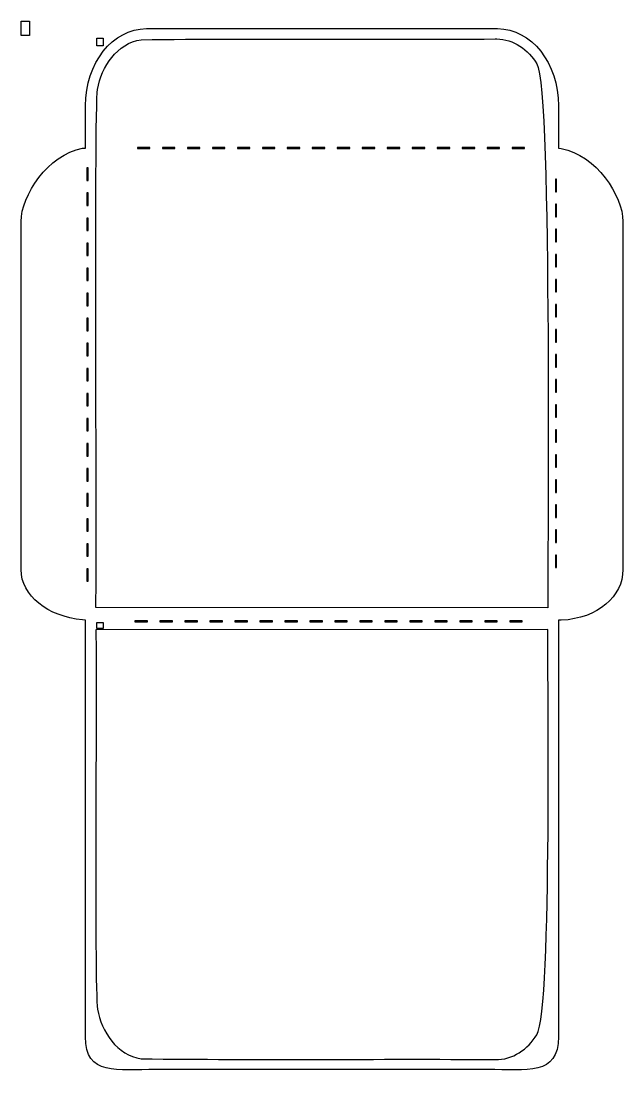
# Model space of a CAD drawing. Header units: centimetres. Extents: x -16.1 to 15.8, y -13.3 to 13.4.
# Drawn here: x 0.69 to 15.83, y -13.35 to 13.22 of the extents above; entities that cross this region are included whole.
import ezdxf

# ---------------------------------------------------------------- set-up
doc = ezdxf.new("R2010")
doc.units = ezdxf.units.CM
doc.header["$MEASUREMENT"] = 0
doc.header["$XCLIPFRAME"] = 0
doc.layers.add('Layer 1', color=7, linetype='Continuous')
picture_1 = doc.add_image_def('image2.jpg', size_in_pixel=(1092, 1890))
picture_2 = doc.add_image_def('image3.jpg', size_in_pixel=(821, 1033))
picture_3 = doc.add_image_def('image4.jpg', size_in_pixel=(821, 781))

msp = doc.modelspace()

# ---------------------------------------------------------------- linework, layer by layer
at = {"layer": 'Layer 1', "color": 52}
for points, knots in [([(3.84166, 13.02689), (2.99012, 13.02689), (2.3046, 12.15863), (2.3046, 11.08055), (2.3046, 11.08055), (2.3046, 11.08055), (2.3046, 10.01974), (2.3046, 10.01974), (2.3046, 10.01974), (2.3046, 10.01974), (2.23349, 10.01643), (2.23349, 10.01643), (2.23349, 10.01643), (1.35724, 9.85373), (0.68568, 8.81986), (0.68568, 8.16931), (0.68568, 8.16931), (0.68568, 8.16931), (0.68568, -0.59832), (0.68568, -0.59832), (0.68568, -0.59832), (0.68568, -1.24889), (1.35721, -1.78237), (2.23349, -1.86501), (2.23349, -1.86501), (2.23349, -1.86501), (2.3046, -1.86914), (2.3046, -1.86914), (2.3046, -1.86914), (2.3046, -1.86914), (2.30377, -12.36401), (2.30377, -12.36401), (2.30377, -12.36401), (2.30377, -13.34779), (3.09865, -13.18751), (4.0864, -13.18753), (4.0864, -13.18753), (4.0864, -13.18753), (12.42574, -13.18753), (12.42574, -13.18753), (12.42574, -13.18753), (13.41349, -13.18753), (14.2092, -13.34781), (14.2092, -12.36401), (14.2092, -12.36401), (14.2092, -12.36401), (14.2092, -1.86914), (14.2092, -1.86914), (14.2092, -1.86914), (14.2092, -1.86914), (14.28031, -1.87327), (14.28031, -1.87327), (14.28031, -1.87327), (15.19927, -1.82544), (15.82978, -1.27491), (15.82978, -0.59831), (15.82978, -0.59831), (15.82978, -0.59831), (15.82978, 8.16932), (15.82978, 8.16932), (15.82978, 8.16932), (15.82978, 8.82026), (15.15734, 9.84559), (14.28031, 10.00735), (14.28031, 10.00735), (14.28031, 10.00735), (14.2092, 10.01975), (14.2092, 10.01975), (14.2092, 10.01975), (14.2092, 10.01975), (14.21084, 11.08056), (14.21084, 11.08056), (14.21084, 11.08056), (14.21084, 12.15864), (13.52532, 13.0269), (12.67378, 13.0269), (12.67378, 13.0269), (12.67378, 13.0269), (3.84165, 13.0269), (3.84165, 13.0269), (3.84165, 13.0269), (3.84165, 13.0269), (3.84166, 13.02689), (3.84166, 13.02689)], [0, 0, 0, 0, 0.04545455, 0.04545455, 0.04545455, 0.04545455, 0.09090909, 0.09090909, 0.09090909, 0.09090909, 0.13636364, 0.13636364, 0.13636364, 0.13636364, 0.18181818, 0.18181818, 0.18181818, 0.18181818, 0.22727273, 0.22727273, 0.22727273, 0.22727273, 0.27272727, 0.27272727, 0.27272727, 0.27272727, 0.31818182, 0.31818182, 0.31818182, 0.31818182, 0.36363636, 0.36363636, 0.36363636, 0.36363636, 0.40909091, 0.40909091, 0.40909091, 0.40909091, 0.45454545, 0.45454545, 0.45454545, 0.45454545, 0.5, 0.5, 0.5, 0.5, 0.54545455, 0.54545455, 0.54545455, 0.54545455, 0.59090909, 0.59090909, 0.59090909, 0.59090909, 0.63636364, 0.63636364, 0.63636364, 0.63636364, 0.68181818, 0.68181818, 0.68181818, 0.68181818, 0.72727273, 0.72727273, 0.72727273, 0.72727273, 0.77272727, 0.77272727, 0.77272727, 0.77272727, 0.81818182, 0.81818182, 0.81818182, 0.81818182, 0.86363636, 0.86363636, 0.86363636, 0.86363636, 0.90909091, 0.90909091, 0.90909091, 0.90909091, 1, 1, 1, 1]), ([(3.61263, 10.03379), (3.61263, 10.03379), (3.92765, 10.03379), (3.92765, 10.03379), (3.92765, 10.03379), (3.92765, 10.03379), (3.92765, 10.00733), (3.92765, 10.00733), (3.92765, 10.00733), (3.92765, 10.00733), (3.61263, 10.00733), (3.61263, 10.00733), (3.61263, 10.00733), (3.61263, 10.00733), (3.61263, 10.03379), (3.61263, 10.03379)], [0, 0, 0, 0, 0.2, 0.2, 0.2, 0.2, 0.4, 0.4, 0.4, 0.4, 0.6, 0.6, 0.6, 0.6, 1, 1, 1, 1]), ([(4.24185, 10.03379), (4.24185, 10.03379), (4.55604, 10.03379), (4.55604, 10.03379), (4.55604, 10.03379), (4.55604, 10.03379), (4.55604, 10.00733), (4.55604, 10.00733), (4.55604, 10.00733), (4.55604, 10.00733), (4.24185, 10.00733), (4.24185, 10.00733), (4.24185, 10.00733), (4.24185, 10.00733), (4.24185, 10.03379), (4.24185, 10.03379)], [0, 0, 0, 0, 0.2, 0.2, 0.2, 0.2, 0.4, 0.4, 0.4, 0.4, 0.6, 0.6, 0.6, 0.6, 1, 1, 1, 1]), ([(4.87023, 10.03379), (4.87023, 10.03379), (5.18442, 10.03379), (5.18442, 10.03379), (5.18442, 10.03379), (5.18442, 10.03379), (5.18442, 10.00733), (5.18442, 10.00733), (5.18442, 10.00733), (5.18442, 10.00733), (4.87023, 10.00733), (4.87023, 10.00733), (4.87023, 10.00733), (4.87023, 10.00733), (4.87023, 10.03379), (4.87023, 10.03379)], [0, 0, 0, 0, 0.2, 0.2, 0.2, 0.2, 0.4, 0.4, 0.4, 0.4, 0.6, 0.6, 0.6, 0.6, 1, 1, 1, 1]), ([(5.49862, 10.03379), (5.49862, 10.03379), (5.81364, 10.03379), (5.81364, 10.03379), (5.81364, 10.03379), (5.81364, 10.03379), (5.81364, 10.00733), (5.81364, 10.00733), (5.81364, 10.00733), (5.81364, 10.00733), (5.49862, 10.00733), (5.49862, 10.00733), (5.49862, 10.00733), (5.49862, 10.00733), (5.49862, 10.03379), (5.49862, 10.03379)], [0, 0, 0, 0, 0.2, 0.2, 0.2, 0.2, 0.4, 0.4, 0.4, 0.4, 0.6, 0.6, 0.6, 0.6, 1, 1, 1, 1]), ([(6.12783, 10.03379), (6.12783, 10.03379), (6.44202, 10.03379), (6.44202, 10.03379), (6.44202, 10.03379), (6.44202, 10.03379), (6.44202, 10.00733), (6.44202, 10.00733), (6.44202, 10.00733), (6.44202, 10.00733), (6.12783, 10.00733), (6.12783, 10.00733), (6.12783, 10.00733), (6.12783, 10.00733), (6.12783, 10.03379), (6.12783, 10.03379)], [0, 0, 0, 0, 0.2, 0.2, 0.2, 0.2, 0.4, 0.4, 0.4, 0.4, 0.6, 0.6, 0.6, 0.6, 1, 1, 1, 1]), ([(6.75622, 10.03379), (6.75622, 10.03379), (7.07041, 10.03379), (7.07041, 10.03379), (7.07041, 10.03379), (7.07041, 10.03379), (7.07041, 10.00733), (7.07041, 10.00733), (7.07041, 10.00733), (7.07041, 10.00733), (6.75622, 10.00733), (6.75622, 10.00733), (6.75622, 10.00733), (6.75622, 10.00733), (6.75622, 10.03379), (6.75622, 10.03379)], [0, 0, 0, 0, 0.2, 0.2, 0.2, 0.2, 0.4, 0.4, 0.4, 0.4, 0.6, 0.6, 0.6, 0.6, 1, 1, 1, 1]), ([(7.3846, 10.03379), (7.3846, 10.03379), (7.69962, 10.03379), (7.69962, 10.03379), (7.69962, 10.03379), (7.69962, 10.03379), (7.69962, 10.00733), (7.69962, 10.00733), (7.69962, 10.00733), (7.69962, 10.00733), (7.3846, 10.00733), (7.3846, 10.00733), (7.3846, 10.00733), (7.3846, 10.00733), (7.3846, 10.03379), (7.3846, 10.03379)], [0, 0, 0, 0, 0.2, 0.2, 0.2, 0.2, 0.4, 0.4, 0.4, 0.4, 0.6, 0.6, 0.6, 0.6, 1, 1, 1, 1]), ([(8.01381, 10.03379), (8.01381, 10.03379), (8.328, 10.03379), (8.328, 10.03379), (8.328, 10.03379), (8.328, 10.03379), (8.328, 10.00733), (8.328, 10.00733), (8.328, 10.00733), (8.328, 10.00733), (8.01381, 10.00733), (8.01381, 10.00733), (8.01381, 10.00733), (8.01381, 10.00733), (8.01381, 10.03379), (8.01381, 10.03379)], [0, 0, 0, 0, 0.2, 0.2, 0.2, 0.2, 0.4, 0.4, 0.4, 0.4, 0.6, 0.6, 0.6, 0.6, 1, 1, 1, 1]), ([(8.6422, 10.03379), (8.6422, 10.03379), (8.95639, 10.03379), (8.95639, 10.03379), (8.95639, 10.03379), (8.95639, 10.03379), (8.95639, 10.00733), (8.95639, 10.00733), (8.95639, 10.00733), (8.95639, 10.00733), (8.6422, 10.00733), (8.6422, 10.00733), (8.6422, 10.00733), (8.6422, 10.00733), (8.6422, 10.03379), (8.6422, 10.03379)], [0, 0, 0, 0, 0.2, 0.2, 0.2, 0.2, 0.4, 0.4, 0.4, 0.4, 0.6, 0.6, 0.6, 0.6, 1, 1, 1, 1]), ([(9.27059, 10.03379), (9.27059, 10.03379), (9.58561, 10.03379), (9.58561, 10.03379), (9.58561, 10.03379), (9.58561, 10.03379), (9.58561, 10.00733), (9.58561, 10.00733), (9.58561, 10.00733), (9.58561, 10.00733), (9.27059, 10.00733), (9.27059, 10.00733), (9.27059, 10.00733), (9.27059, 10.00733), (9.27059, 10.03379), (9.27059, 10.03379)], [0, 0, 0, 0, 0.2, 0.2, 0.2, 0.2, 0.4, 0.4, 0.4, 0.4, 0.6, 0.6, 0.6, 0.6, 1, 1, 1, 1]), ([(9.8998, 10.03379), (9.8998, 10.03379), (10.21399, 10.03379), (10.21399, 10.03379), (10.21399, 10.03379), (10.21399, 10.03379), (10.21399, 10.00733), (10.21399, 10.00733), (10.21399, 10.00733), (10.21399, 10.00733), (9.8998, 10.00733), (9.8998, 10.00733), (9.8998, 10.00733), (9.8998, 10.00733), (9.8998, 10.03379), (9.8998, 10.03379)], [0, 0, 0, 0, 0.2, 0.2, 0.2, 0.2, 0.4, 0.4, 0.4, 0.4, 0.6, 0.6, 0.6, 0.6, 1, 1, 1, 1]), ([(10.52818, 10.03379), (10.52818, 10.03379), (10.84237, 10.03379), (10.84237, 10.03379), (10.84237, 10.03379), (10.84237, 10.03379), (10.84237, 10.00733), (10.84237, 10.00733), (10.84237, 10.00733), (10.84237, 10.00733), (10.52818, 10.00733), (10.52818, 10.00733), (10.52818, 10.00733), (10.52818, 10.00733), (10.52818, 10.03379), (10.52818, 10.03379)], [0, 0, 0, 0, 0.2, 0.2, 0.2, 0.2, 0.4, 0.4, 0.4, 0.4, 0.6, 0.6, 0.6, 0.6, 1, 1, 1, 1]), ([(11.15657, 10.03379), (11.15657, 10.03379), (11.47076, 10.03379), (11.47076, 10.03379), (11.47076, 10.03379), (11.47076, 10.03379), (11.47076, 10.00733), (11.47076, 10.00733), (11.47076, 10.00733), (11.47076, 10.00733), (11.15657, 10.00733), (11.15657, 10.00733), (11.15657, 10.00733), (11.15657, 10.00733), (11.15657, 10.03379), (11.15657, 10.03379)], [0, 0, 0, 0, 0.2, 0.2, 0.2, 0.2, 0.4, 0.4, 0.4, 0.4, 0.6, 0.6, 0.6, 0.6, 1, 1, 1, 1]), ([(11.78578, 10.03379), (11.78578, 10.03379), (12.09997, 10.03379), (12.09997, 10.03379), (12.09997, 10.03379), (12.09997, 10.03379), (12.09997, 10.00733), (12.09997, 10.00733), (12.09997, 10.00733), (12.09997, 10.00733), (11.78578, 10.00733), (11.78578, 10.00733), (11.78578, 10.00733), (11.78578, 10.00733), (11.78578, 10.03379), (11.78578, 10.03379)], [0, 0, 0, 0, 0.2, 0.2, 0.2, 0.2, 0.4, 0.4, 0.4, 0.4, 0.6, 0.6, 0.6, 0.6, 1, 1, 1, 1]), ([(12.41417, 10.03379), (12.41417, 10.03379), (12.72836, 10.03379), (12.72836, 10.03379), (12.72836, 10.03379), (12.72836, 10.03379), (12.72836, 10.00733), (12.72836, 10.00733), (12.72836, 10.00733), (12.72836, 10.00733), (12.41417, 10.00733), (12.41417, 10.00733), (12.41417, 10.00733), (12.41417, 10.00733), (12.41417, 10.03379), (12.41417, 10.03379)], [0, 0, 0, 0, 0.2, 0.2, 0.2, 0.2, 0.4, 0.4, 0.4, 0.4, 0.6, 0.6, 0.6, 0.6, 1, 1, 1, 1]), ([(13.04255, 10.03379), (13.04255, 10.03379), (13.35674, 10.03379), (13.35674, 10.03379), (13.35674, 10.03379), (13.35674, 10.03379), (13.35674, 10.00733), (13.35674, 10.00733), (13.35674, 10.00733), (13.35674, 10.00733), (13.04255, 10.00733), (13.04255, 10.00733), (13.04255, 10.00733), (13.04255, 10.00733), (13.04255, 10.03379), (13.04255, 10.03379)], [0, 0, 0, 0, 0.2, 0.2, 0.2, 0.2, 0.4, 0.4, 0.4, 0.4, 0.6, 0.6, 0.6, 0.6, 1, 1, 1, 1]), ([(2.34263, 9.51951), (2.34263, 9.51951), (2.36909, 9.51951), (2.36909, 9.51951), (2.36909, 9.51951), (2.36909, 9.51951), (2.36909, 9.20449), (2.36909, 9.20449), (2.36909, 9.20449), (2.36909, 9.20449), (2.34263, 9.20449), (2.34263, 9.20449), (2.34263, 9.20449), (2.34263, 9.20449), (2.34263, 9.51951), (2.34263, 9.51951)], [0, 0, 0, 0, 0.2, 0.2, 0.2, 0.2, 0.4, 0.4, 0.4, 0.4, 0.6, 0.6, 0.6, 0.6, 1, 1, 1, 1]), ([(14.13313, 9.23508), (14.13313, 9.23508), (14.15959, 9.23508), (14.15959, 9.23508), (14.15959, 9.23508), (14.15959, 9.23508), (14.15959, 8.92006), (14.15959, 8.92006), (14.15959, 8.92006), (14.15959, 8.92006), (14.13313, 8.92006), (14.13313, 8.92006), (14.13313, 8.92006), (14.13313, 8.92006), (14.13313, 9.23508), (14.13313, 9.23508)], [0, 0, 0, 0, 0.2, 0.2, 0.2, 0.2, 0.4, 0.4, 0.4, 0.4, 0.6, 0.6, 0.6, 0.6, 1, 1, 1, 1]), ([(2.34263, 8.88864), (2.34263, 8.88864), (2.36909, 8.88864), (2.36909, 8.88864), (2.36909, 8.88864), (2.36909, 8.88864), (2.36909, 8.57279), (2.36909, 8.57279), (2.36909, 8.57279), (2.36909, 8.57279), (2.34263, 8.57279), (2.34263, 8.57279), (2.34263, 8.57279), (2.34263, 8.57279), (2.34263, 8.88864), (2.34263, 8.88864)], [0, 0, 0, 0, 0.2, 0.2, 0.2, 0.2, 0.4, 0.4, 0.4, 0.4, 0.6, 0.6, 0.6, 0.6, 1, 1, 1, 1]), ([(14.13313, 8.60421), (14.13313, 8.60421), (14.15959, 8.60421), (14.15959, 8.60421), (14.15959, 8.60421), (14.15959, 8.60421), (14.15959, 8.28919), (14.15959, 8.28919), (14.15959, 8.28919), (14.15959, 8.28919), (14.13313, 8.28919), (14.13313, 8.28919), (14.13313, 8.28919), (14.13313, 8.28919), (14.13313, 8.60421), (14.13313, 8.60421)], [0, 0, 0, 0, 0.2, 0.2, 0.2, 0.2, 0.4, 0.4, 0.4, 0.4, 0.6, 0.6, 0.6, 0.6, 1, 1, 1, 1]), ([(2.34263, 8.25695), (2.34263, 8.25695), (2.36909, 8.25695), (2.36909, 8.25695), (2.36909, 8.25695), (2.36909, 8.25695), (2.36909, 7.94193), (2.36909, 7.94193), (2.36909, 7.94193), (2.36909, 7.94193), (2.34263, 7.94193), (2.34263, 7.94193), (2.34263, 7.94193), (2.34263, 7.94193), (2.34263, 8.25695), (2.34263, 8.25695)], [0, 0, 0, 0, 0.2, 0.2, 0.2, 0.2, 0.4, 0.4, 0.4, 0.4, 0.6, 0.6, 0.6, 0.6, 1, 1, 1, 1]), ([(14.13313, 7.97335), (14.13313, 7.97335), (14.15959, 7.97335), (14.15959, 7.97335), (14.15959, 7.97335), (14.15959, 7.97335), (14.15959, 7.65833), (14.15959, 7.65833), (14.15959, 7.65833), (14.15959, 7.65833), (14.13313, 7.65833), (14.13313, 7.65833), (14.13313, 7.65833), (14.13313, 7.65833), (14.13313, 7.97335), (14.13313, 7.97335)], [0, 0, 0, 0, 0.2, 0.2, 0.2, 0.2, 0.4, 0.4, 0.4, 0.4, 0.6, 0.6, 0.6, 0.6, 1, 1, 1, 1]), ([(2.34263, 7.62691), (2.34263, 7.62691), (2.36909, 7.62691), (2.36909, 7.62691), (2.36909, 7.62691), (2.36909, 7.62691), (2.36909, 7.31106), (2.36909, 7.31106), (2.36909, 7.31106), (2.36909, 7.31106), (2.34263, 7.31106), (2.34263, 7.31106), (2.34263, 7.31106), (2.34263, 7.31106), (2.34263, 7.62691), (2.34263, 7.62691)], [0, 0, 0, 0, 0.2, 0.2, 0.2, 0.2, 0.4, 0.4, 0.4, 0.4, 0.6, 0.6, 0.6, 0.6, 1, 1, 1, 1]), ([(14.13313, 7.34166), (14.13313, 7.34166), (14.15959, 7.34166), (14.15959, 7.34166), (14.15959, 7.34166), (14.15959, 7.34166), (14.15959, 7.02664), (14.15959, 7.02664), (14.15959, 7.02664), (14.15959, 7.02664), (14.13313, 7.02664), (14.13313, 7.02664), (14.13313, 7.02664), (14.13313, 7.02664), (14.13313, 7.34166), (14.13313, 7.34166)], [0, 0, 0, 0, 0.2, 0.2, 0.2, 0.2, 0.4, 0.4, 0.4, 0.4, 0.6, 0.6, 0.6, 0.6, 1, 1, 1, 1]), ([(2.34263, 6.99604), (2.34263, 6.99604), (2.36909, 6.99604), (2.36909, 6.99604), (2.36909, 6.99604), (2.36909, 6.99604), (2.36909, 6.67937), (2.36909, 6.67937), (2.36909, 6.67937), (2.36909, 6.67937), (2.34263, 6.67937), (2.34263, 6.67937), (2.34263, 6.67937), (2.34263, 6.67937), (2.34263, 6.99604), (2.34263, 6.99604)], [0, 0, 0, 0, 0.2, 0.2, 0.2, 0.2, 0.4, 0.4, 0.4, 0.4, 0.6, 0.6, 0.6, 0.6, 1, 1, 1, 1]), ([(14.13313, 6.71079), (14.13313, 6.71079), (14.15959, 6.71079), (14.15959, 6.71079), (14.15959, 6.71079), (14.15959, 6.71079), (14.15959, 6.39577), (14.15959, 6.39577), (14.15959, 6.39577), (14.15959, 6.39577), (14.13313, 6.39577), (14.13313, 6.39577), (14.13313, 6.39577), (14.13313, 6.39577), (14.13313, 6.71079), (14.13313, 6.71079)], [0, 0, 0, 0, 0.2, 0.2, 0.2, 0.2, 0.4, 0.4, 0.4, 0.4, 0.6, 0.6, 0.6, 0.6, 1, 1, 1, 1]), ([(2.34263, 6.36435), (2.34263, 6.36435), (2.36909, 6.36435), (2.36909, 6.36435), (2.36909, 6.36435), (2.36909, 6.36435), (2.36909, 6.0485), (2.36909, 6.0485), (2.36909, 6.0485), (2.36909, 6.0485), (2.34263, 6.0485), (2.34263, 6.0485), (2.34263, 6.0485), (2.34263, 6.0485), (2.34263, 6.36435), (2.34263, 6.36435)], [0, 0, 0, 0, 0.2, 0.2, 0.2, 0.2, 0.4, 0.4, 0.4, 0.4, 0.6, 0.6, 0.6, 0.6, 1, 1, 1, 1]), ([(14.13313, 6.08075), (14.13313, 6.08075), (14.15959, 6.08075), (14.15959, 6.08075), (14.15959, 6.08075), (14.15959, 6.08075), (14.15959, 5.7649), (14.15959, 5.7649), (14.15959, 5.7649), (14.15959, 5.7649), (14.13313, 5.7649), (14.13313, 5.7649), (14.13313, 5.7649), (14.13313, 5.7649), (14.13313, 6.08075), (14.13313, 6.08075)], [0, 0, 0, 0, 0.2, 0.2, 0.2, 0.2, 0.4, 0.4, 0.4, 0.4, 0.6, 0.6, 0.6, 0.6, 1, 1, 1, 1]), ([(2.34263, 5.73348), (2.34263, 5.73348), (2.36909, 5.73348), (2.36909, 5.73348), (2.36909, 5.73348), (2.36909, 5.73348), (2.36909, 5.41846), (2.36909, 5.41846), (2.36909, 5.41846), (2.36909, 5.41846), (2.34263, 5.41846), (2.34263, 5.41846), (2.34263, 5.41846), (2.34263, 5.41846), (2.34263, 5.73348), (2.34263, 5.73348)], [0, 0, 0, 0, 0.2, 0.2, 0.2, 0.2, 0.4, 0.4, 0.4, 0.4, 0.6, 0.6, 0.6, 0.6, 1, 1, 1, 1]), ([(14.13313, 5.44906), (14.13313, 5.44906), (14.15959, 5.44906), (14.15959, 5.44906), (14.15959, 5.44906), (14.15959, 5.44906), (14.15959, 5.13321), (14.15959, 5.13321), (14.15959, 5.13321), (14.15959, 5.13321), (14.13313, 5.13321), (14.13313, 5.13321), (14.13313, 5.13321), (14.13313, 5.13321), (14.13313, 5.44906), (14.13313, 5.44906)], [0, 0, 0, 0, 0.2, 0.2, 0.2, 0.2, 0.4, 0.4, 0.4, 0.4, 0.6, 0.6, 0.6, 0.6, 1, 1, 1, 1]), ([(2.34263, 5.10262), (2.34263, 5.10262), (2.36909, 5.10262), (2.36909, 5.10262), (2.36909, 5.10262), (2.36909, 5.10262), (2.36909, 4.78677), (2.36909, 4.78677), (2.36909, 4.78677), (2.36909, 4.78677), (2.34263, 4.78677), (2.34263, 4.78677), (2.34263, 4.78677), (2.34263, 4.78677), (2.34263, 5.10262), (2.34263, 5.10262)], [0, 0, 0, 0, 0.2, 0.2, 0.2, 0.2, 0.4, 0.4, 0.4, 0.4, 0.6, 0.6, 0.6, 0.6, 1, 1, 1, 1]), ([(14.13313, 4.81819), (14.13313, 4.81819), (14.15959, 4.81819), (14.15959, 4.81819), (14.15959, 4.81819), (14.15959, 4.81819), (14.15959, 4.50234), (14.15959, 4.50234), (14.15959, 4.50234), (14.15959, 4.50234), (14.13313, 4.50234), (14.13313, 4.50234), (14.13313, 4.50234), (14.13313, 4.50234), (14.13313, 4.81819), (14.13313, 4.81819)], [0, 0, 0, 0, 0.2, 0.2, 0.2, 0.2, 0.4, 0.4, 0.4, 0.4, 0.6, 0.6, 0.6, 0.6, 1, 1, 1, 1]), ([(2.34263, 4.47093), (2.34263, 4.47093), (2.36909, 4.47093), (2.36909, 4.47093), (2.36909, 4.47093), (2.36909, 4.47093), (2.36909, 4.15591), (2.36909, 4.15591), (2.36909, 4.15591), (2.36909, 4.15591), (2.34263, 4.15591), (2.34263, 4.15591), (2.34263, 4.15591), (2.34263, 4.15591), (2.34263, 4.47093), (2.34263, 4.47093)], [0, 0, 0, 0, 0.2, 0.2, 0.2, 0.2, 0.4, 0.4, 0.4, 0.4, 0.6, 0.6, 0.6, 0.6, 1, 1, 1, 1]), ([(14.13313, 4.18733), (14.13313, 4.18733), (14.15959, 4.18733), (14.15959, 4.18733), (14.15959, 4.18733), (14.15959, 4.18733), (14.15959, 3.87148), (14.15959, 3.87148), (14.15959, 3.87148), (14.15959, 3.87148), (14.13313, 3.87148), (14.13313, 3.87148), (14.13313, 3.87148), (14.13313, 3.87148), (14.13313, 4.18733), (14.13313, 4.18733)], [0, 0, 0, 0, 0.2, 0.2, 0.2, 0.2, 0.4, 0.4, 0.4, 0.4, 0.6, 0.6, 0.6, 0.6, 1, 1, 1, 1]), ([(2.34263, 3.84006), (2.34263, 3.84006), (2.36909, 3.84006), (2.36909, 3.84006), (2.36909, 3.84006), (2.36909, 3.84006), (2.36909, 3.52504), (2.36909, 3.52504), (2.36909, 3.52504), (2.36909, 3.52504), (2.34263, 3.52504), (2.34263, 3.52504), (2.34263, 3.52504), (2.34263, 3.52504), (2.34263, 3.84006), (2.34263, 3.84006)], [0, 0, 0, 0, 0.2, 0.2, 0.2, 0.2, 0.4, 0.4, 0.4, 0.4, 0.6, 0.6, 0.6, 0.6, 1, 1, 1, 1]), ([(14.13313, 3.55563), (14.13313, 3.55563), (14.15959, 3.55563), (14.15959, 3.55563), (14.15959, 3.55563), (14.15959, 3.55563), (14.15959, 3.24061), (14.15959, 3.24061), (14.15959, 3.24061), (14.15959, 3.24061), (14.13313, 3.24061), (14.13313, 3.24061), (14.13313, 3.24061), (14.13313, 3.24061), (14.13313, 3.55563), (14.13313, 3.55563)], [0, 0, 0, 0, 0.2, 0.2, 0.2, 0.2, 0.4, 0.4, 0.4, 0.4, 0.6, 0.6, 0.6, 0.6, 1, 1, 1, 1]), ([(2.34263, 3.20919), (2.34263, 3.20919), (2.36909, 3.20919), (2.36909, 3.20919), (2.36909, 3.20919), (2.36909, 3.20919), (2.36909, 2.89417), (2.36909, 2.89417), (2.36909, 2.89417), (2.36909, 2.89417), (2.34263, 2.89417), (2.34263, 2.89417), (2.34263, 2.89417), (2.34263, 2.89417), (2.34263, 3.20919), (2.34263, 3.20919)], [0, 0, 0, 0, 0.2, 0.2, 0.2, 0.2, 0.4, 0.4, 0.4, 0.4, 0.6, 0.6, 0.6, 0.6, 1, 1, 1, 1]), ([(14.13313, 2.92477), (14.13313, 2.92477), (14.15959, 2.92477), (14.15959, 2.92477), (14.15959, 2.92477), (14.15959, 2.92477), (14.15959, 2.60975), (14.15959, 2.60975), (14.15959, 2.60975), (14.15959, 2.60975), (14.13313, 2.60975), (14.13313, 2.60975), (14.13313, 2.60975), (14.13313, 2.60975), (14.13313, 2.92477), (14.13313, 2.92477)], [0, 0, 0, 0, 0.2, 0.2, 0.2, 0.2, 0.4, 0.4, 0.4, 0.4, 0.6, 0.6, 0.6, 0.6, 1, 1, 1, 1]), ([(2.34263, 2.57833), (2.34263, 2.57833), (2.36909, 2.57833), (2.36909, 2.57833), (2.36909, 2.57833), (2.36909, 2.57833), (2.36909, 2.26248), (2.36909, 2.26248), (2.36909, 2.26248), (2.36909, 2.26248), (2.34263, 2.26248), (2.34263, 2.26248), (2.34263, 2.26248), (2.34263, 2.26248), (2.34263, 2.57833), (2.34263, 2.57833)], [0, 0, 0, 0, 0.2, 0.2, 0.2, 0.2, 0.4, 0.4, 0.4, 0.4, 0.6, 0.6, 0.6, 0.6, 1, 1, 1, 1]), ([(14.13313, 2.2939), (14.13313, 2.2939), (14.15959, 2.2939), (14.15959, 2.2939), (14.15959, 2.2939), (14.15959, 2.2939), (14.15959, 1.97888), (14.15959, 1.97888), (14.15959, 1.97888), (14.15959, 1.97888), (14.13313, 1.97888), (14.13313, 1.97888), (14.13313, 1.97888), (14.13313, 1.97888), (14.13313, 2.2939), (14.13313, 2.2939)], [0, 0, 0, 0, 0.2, 0.2, 0.2, 0.2, 0.4, 0.4, 0.4, 0.4, 0.6, 0.6, 0.6, 0.6, 1, 1, 1, 1]), ([(2.34263, 1.94746), (2.34263, 1.94746), (2.36909, 1.94746), (2.36909, 1.94746), (2.36909, 1.94746), (2.36909, 1.94746), (2.36909, 1.63161), (2.36909, 1.63161), (2.36909, 1.63161), (2.36909, 1.63161), (2.34263, 1.63161), (2.34263, 1.63161), (2.34263, 1.63161), (2.34263, 1.63161), (2.34263, 1.94746), (2.34263, 1.94746)], [0, 0, 0, 0, 0.2, 0.2, 0.2, 0.2, 0.4, 0.4, 0.4, 0.4, 0.6, 0.6, 0.6, 0.6, 1, 1, 1, 1]), ([(14.13313, 1.66221), (14.13313, 1.66221), (14.15959, 1.66221), (14.15959, 1.66221), (14.15959, 1.66221), (14.15959, 1.66221), (14.15959, 1.34719), (14.15959, 1.34719), (14.15959, 1.34719), (14.15959, 1.34719), (14.13313, 1.34719), (14.13313, 1.34719), (14.13313, 1.34719), (14.13313, 1.34719), (14.13313, 1.66221), (14.13313, 1.66221)], [0, 0, 0, 0, 0.2, 0.2, 0.2, 0.2, 0.4, 0.4, 0.4, 0.4, 0.6, 0.6, 0.6, 0.6, 1, 1, 1, 1]), ([(2.34263, 1.3166), (2.34263, 1.3166), (2.36909, 1.3166), (2.36909, 1.3166), (2.36909, 1.3166), (2.36909, 1.3166), (2.36909, 1.00075), (2.36909, 1.00075), (2.36909, 1.00075), (2.36909, 1.00075), (2.34263, 1.00075), (2.34263, 1.00075), (2.34263, 1.00075), (2.34263, 1.00075), (2.34263, 1.3166), (2.34263, 1.3166)], [0, 0, 0, 0, 0.2, 0.2, 0.2, 0.2, 0.4, 0.4, 0.4, 0.4, 0.6, 0.6, 0.6, 0.6, 1, 1, 1, 1]), ([(14.13313, 1.03134), (14.13313, 1.03134), (14.15959, 1.03134), (14.15959, 1.03134), (14.15959, 1.03134), (14.15959, 1.03134), (14.15959, 0.71632), (14.15959, 0.71632), (14.15959, 0.71632), (14.15959, 0.71632), (14.13313, 0.71632), (14.13313, 0.71632), (14.13313, 0.71632), (14.13313, 0.71632), (14.13313, 1.03134), (14.13313, 1.03134)], [0, 0, 0, 0, 0.2, 0.2, 0.2, 0.2, 0.4, 0.4, 0.4, 0.4, 0.6, 0.6, 0.6, 0.6, 1, 1, 1, 1]), ([(2.34263, 0.6849), (2.34263, 0.6849), (2.36909, 0.6849), (2.36909, 0.6849), (2.36909, 0.6849), (2.36909, 0.6849), (2.36909, 0.36905), (2.36909, 0.36905), (2.36909, 0.36905), (2.36909, 0.36905), (2.34263, 0.36905), (2.34263, 0.36905), (2.34263, 0.36905), (2.34263, 0.36905), (2.34263, 0.6849), (2.34263, 0.6849)], [0, 0, 0, 0, 0.2, 0.2, 0.2, 0.2, 0.4, 0.4, 0.4, 0.4, 0.6, 0.6, 0.6, 0.6, 1, 1, 1, 1]), ([(14.13313, 0.4013), (14.13313, 0.4013), (14.15959, 0.4013), (14.15959, 0.4013), (14.15959, 0.4013), (14.15959, 0.4013), (14.15959, 0.08545), (14.15959, 0.08545), (14.15959, 0.08545), (14.15959, 0.08545), (14.13313, 0.08545), (14.13313, 0.08545), (14.13313, 0.08545), (14.13313, 0.08545), (14.13313, 0.4013), (14.13313, 0.4013)], [0, 0, 0, 0, 0.2, 0.2, 0.2, 0.2, 0.4, 0.4, 0.4, 0.4, 0.6, 0.6, 0.6, 0.6, 1, 1, 1, 1]), ([(2.34263, 0.05404), (2.34263, 0.05404), (2.36909, 0.05404), (2.36909, 0.05404), (2.36909, 0.05404), (2.36909, 0.05404), (2.36909, -0.26098), (2.36909, -0.26098), (2.36909, -0.26098), (2.36909, -0.26098), (2.34263, -0.26098), (2.34263, -0.26098), (2.34263, -0.26098), (2.34263, -0.26098), (2.34263, 0.05404), (2.34263, 0.05404)], [0, 0, 0, 0, 0.2, 0.2, 0.2, 0.2, 0.4, 0.4, 0.4, 0.4, 0.6, 0.6, 0.6, 0.6, 1, 1, 1, 1]), ([(14.13313, -0.22956), (14.13313, -0.22956), (14.15959, -0.22956), (14.15959, -0.22956), (14.15959, -0.22956), (14.15959, -0.22956), (14.15959, -0.54623), (14.15959, -0.54623), (14.15959, -0.54623), (14.15959, -0.54623), (14.13313, -0.54623), (14.13313, -0.54623), (14.13313, -0.54623), (14.13313, -0.54623), (14.13313, -0.22956), (14.13313, -0.22956)], [0, 0, 0, 0, 0.2, 0.2, 0.2, 0.2, 0.4, 0.4, 0.4, 0.4, 0.6, 0.6, 0.6, 0.6, 1, 1, 1, 1]), ([(2.34263, -0.57683), (2.34263, -0.57683), (2.36909, -0.57683), (2.36909, -0.57683), (2.36909, -0.57683), (2.36909, -0.57683), (2.36909, -0.89185), (2.36909, -0.89185), (2.36909, -0.89185), (2.36909, -0.89185), (2.34263, -0.89185), (2.34263, -0.89185), (2.34263, -0.89185), (2.34263, -0.89185), (2.34263, -0.57683), (2.34263, -0.57683)], [0, 0, 0, 0, 0.2, 0.2, 0.2, 0.2, 0.4, 0.4, 0.4, 0.4, 0.6, 0.6, 0.6, 0.6, 1, 1, 1, 1]), ([(3.55145, -1.88734), (3.55145, -1.88734), (3.86647, -1.88734), (3.86647, -1.88734), (3.86647, -1.88734), (3.86647, -1.88734), (3.86647, -1.9138), (3.86647, -1.9138), (3.86647, -1.9138), (3.86647, -1.9138), (3.55145, -1.9138), (3.55145, -1.9138), (3.55145, -1.9138), (3.55145, -1.9138), (3.55145, -1.88734), (3.55145, -1.88734)], [0, 0, 0, 0, 0.2, 0.2, 0.2, 0.2, 0.4, 0.4, 0.4, 0.4, 0.6, 0.6, 0.6, 0.6, 1, 1, 1, 1]), ([(4.18066, -1.88734), (4.18066, -1.88734), (4.49485, -1.88734), (4.49485, -1.88734), (4.49485, -1.88734), (4.49485, -1.88734), (4.49485, -1.9138), (4.49485, -1.9138), (4.49485, -1.9138), (4.49485, -1.9138), (4.18066, -1.9138), (4.18066, -1.9138), (4.18066, -1.9138), (4.18066, -1.9138), (4.18066, -1.88734), (4.18066, -1.88734)], [0, 0, 0, 0, 0.2, 0.2, 0.2, 0.2, 0.4, 0.4, 0.4, 0.4, 0.6, 0.6, 0.6, 0.6, 1, 1, 1, 1]), ([(4.80905, -1.88734), (4.80905, -1.88734), (5.12324, -1.88734), (5.12324, -1.88734), (5.12324, -1.88734), (5.12324, -1.88734), (5.12324, -1.9138), (5.12324, -1.9138), (5.12324, -1.9138), (5.12324, -1.9138), (4.80905, -1.9138), (4.80905, -1.9138), (4.80905, -1.9138), (4.80905, -1.9138), (4.80905, -1.88734), (4.80905, -1.88734)], [0, 0, 0, 0, 0.2, 0.2, 0.2, 0.2, 0.4, 0.4, 0.4, 0.4, 0.6, 0.6, 0.6, 0.6, 1, 1, 1, 1]), ([(5.43743, -1.88734), (5.43743, -1.88734), (5.75245, -1.88734), (5.75245, -1.88734), (5.75245, -1.88734), (5.75245, -1.88734), (5.75245, -1.9138), (5.75245, -1.9138), (5.75245, -1.9138), (5.75245, -1.9138), (5.43743, -1.9138), (5.43743, -1.9138), (5.43743, -1.9138), (5.43743, -1.9138), (5.43743, -1.88734), (5.43743, -1.88734)], [0, 0, 0, 0, 0.2, 0.2, 0.2, 0.2, 0.4, 0.4, 0.4, 0.4, 0.6, 0.6, 0.6, 0.6, 1, 1, 1, 1]), ([(6.06665, -1.88734), (6.06665, -1.88734), (6.38084, -1.88734), (6.38084, -1.88734), (6.38084, -1.88734), (6.38084, -1.88734), (6.38084, -1.9138), (6.38084, -1.9138), (6.38084, -1.9138), (6.38084, -1.9138), (6.06665, -1.9138), (6.06665, -1.9138), (6.06665, -1.9138), (6.06665, -1.9138), (6.06665, -1.88734), (6.06665, -1.88734)], [0, 0, 0, 0, 0.2, 0.2, 0.2, 0.2, 0.4, 0.4, 0.4, 0.4, 0.6, 0.6, 0.6, 0.6, 1, 1, 1, 1]), ([(6.69503, -1.88734), (6.69503, -1.88734), (7.00922, -1.88734), (7.00922, -1.88734), (7.00922, -1.88734), (7.00922, -1.88734), (7.00922, -1.9138), (7.00922, -1.9138), (7.00922, -1.9138), (7.00922, -1.9138), (6.69503, -1.9138), (6.69503, -1.9138), (6.69503, -1.9138), (6.69503, -1.9138), (6.69503, -1.88734), (6.69503, -1.88734)], [0, 0, 0, 0, 0.2, 0.2, 0.2, 0.2, 0.4, 0.4, 0.4, 0.4, 0.6, 0.6, 0.6, 0.6, 1, 1, 1, 1]), ([(7.32342, -1.88734), (7.32342, -1.88734), (7.63844, -1.88734), (7.63844, -1.88734), (7.63844, -1.88734), (7.63844, -1.88734), (7.63844, -1.9138), (7.63844, -1.9138), (7.63844, -1.9138), (7.63844, -1.9138), (7.32342, -1.9138), (7.32342, -1.9138), (7.32342, -1.9138), (7.32342, -1.9138), (7.32342, -1.88734), (7.32342, -1.88734)], [0, 0, 0, 0, 0.2, 0.2, 0.2, 0.2, 0.4, 0.4, 0.4, 0.4, 0.6, 0.6, 0.6, 0.6, 1, 1, 1, 1]), ([(7.95263, -1.88734), (7.95263, -1.88734), (8.26682, -1.88734), (8.26682, -1.88734), (8.26682, -1.88734), (8.26682, -1.88734), (8.26682, -1.9138), (8.26682, -1.9138), (8.26682, -1.9138), (8.26682, -1.9138), (7.95263, -1.9138), (7.95263, -1.9138), (7.95263, -1.9138), (7.95263, -1.9138), (7.95263, -1.88734), (7.95263, -1.88734)], [0, 0, 0, 0, 0.2, 0.2, 0.2, 0.2, 0.4, 0.4, 0.4, 0.4, 0.6, 0.6, 0.6, 0.6, 1, 1, 1, 1]), ([(8.58101, -1.88734), (8.58101, -1.88734), (8.8952, -1.88734), (8.8952, -1.88734), (8.8952, -1.88734), (8.8952, -1.88734), (8.8952, -1.9138), (8.8952, -1.9138), (8.8952, -1.9138), (8.8952, -1.9138), (8.58101, -1.9138), (8.58101, -1.9138), (8.58101, -1.9138), (8.58101, -1.9138), (8.58101, -1.88734), (8.58101, -1.88734)], [0, 0, 0, 0, 0.2, 0.2, 0.2, 0.2, 0.4, 0.4, 0.4, 0.4, 0.6, 0.6, 0.6, 0.6, 1, 1, 1, 1]), ([(9.2094, -1.88734), (9.2094, -1.88734), (9.52359, -1.88734), (9.52359, -1.88734), (9.52359, -1.88734), (9.52359, -1.88734), (9.52359, -1.9138), (9.52359, -1.9138), (9.52359, -1.9138), (9.52359, -1.9138), (9.2094, -1.9138), (9.2094, -1.9138), (9.2094, -1.9138), (9.2094, -1.9138), (9.2094, -1.88734), (9.2094, -1.88734)], [0, 0, 0, 0, 0.2, 0.2, 0.2, 0.2, 0.4, 0.4, 0.4, 0.4, 0.6, 0.6, 0.6, 0.6, 1, 1, 1, 1]), ([(9.83861, -1.88734), (9.83861, -1.88734), (10.1528, -1.88734), (10.1528, -1.88734), (10.1528, -1.88734), (10.1528, -1.88734), (10.1528, -1.9138), (10.1528, -1.9138), (10.1528, -1.9138), (10.1528, -1.9138), (9.83861, -1.9138), (9.83861, -1.9138), (9.83861, -1.9138), (9.83861, -1.9138), (9.83861, -1.88734), (9.83861, -1.88734)], [0, 0, 0, 0, 0.2, 0.2, 0.2, 0.2, 0.4, 0.4, 0.4, 0.4, 0.6, 0.6, 0.6, 0.6, 1, 1, 1, 1]), ([(10.467, -1.88734), (10.467, -1.88734), (10.78119, -1.88734), (10.78119, -1.88734), (10.78119, -1.88734), (10.78119, -1.88734), (10.78119, -1.9138), (10.78119, -1.9138), (10.78119, -1.9138), (10.78119, -1.9138), (10.467, -1.9138), (10.467, -1.9138), (10.467, -1.9138), (10.467, -1.9138), (10.467, -1.88734), (10.467, -1.88734)], [0, 0, 0, 0, 0.2, 0.2, 0.2, 0.2, 0.4, 0.4, 0.4, 0.4, 0.6, 0.6, 0.6, 0.6, 1, 1, 1, 1]), ([(11.09538, -1.88734), (11.09538, -1.88734), (11.40957, -1.88734), (11.40957, -1.88734), (11.40957, -1.88734), (11.40957, -1.88734), (11.40957, -1.9138), (11.40957, -1.9138), (11.40957, -1.9138), (11.40957, -1.9138), (11.09538, -1.9138), (11.09538, -1.9138), (11.09538, -1.9138), (11.09538, -1.9138), (11.09538, -1.88734), (11.09538, -1.88734)], [0, 0, 0, 0, 0.2, 0.2, 0.2, 0.2, 0.4, 0.4, 0.4, 0.4, 0.6, 0.6, 0.6, 0.6, 1, 1, 1, 1]), ([(11.7246, -1.88734), (11.7246, -1.88734), (12.03879, -1.88734), (12.03879, -1.88734), (12.03879, -1.88734), (12.03879, -1.88734), (12.03879, -1.9138), (12.03879, -1.9138), (12.03879, -1.9138), (12.03879, -1.9138), (11.7246, -1.9138), (11.7246, -1.9138), (11.7246, -1.9138), (11.7246, -1.9138), (11.7246, -1.88734), (11.7246, -1.88734)], [0, 0, 0, 0, 0.2, 0.2, 0.2, 0.2, 0.4, 0.4, 0.4, 0.4, 0.6, 0.6, 0.6, 0.6, 1, 1, 1, 1]), ([(12.35298, -1.88734), (12.35298, -1.88734), (12.66717, -1.88734), (12.66717, -1.88734), (12.66717, -1.88734), (12.66717, -1.88734), (12.66717, -1.9138), (12.66717, -1.9138), (12.66717, -1.9138), (12.66717, -1.9138), (12.35298, -1.9138), (12.35298, -1.9138), (12.35298, -1.9138), (12.35298, -1.9138), (12.35298, -1.88734), (12.35298, -1.88734)], [0, 0, 0, 0, 0.2, 0.2, 0.2, 0.2, 0.4, 0.4, 0.4, 0.4, 0.6, 0.6, 0.6, 0.6, 1, 1, 1, 1]), ([(12.98137, -1.88734), (12.98137, -1.88734), (13.29556, -1.88734), (13.29556, -1.88734), (13.29556, -1.88734), (13.29556, -1.88734), (13.29556, -1.9138), (13.29556, -1.9138), (13.29556, -1.9138), (13.29556, -1.9138), (12.98137, -1.9138), (12.98137, -1.9138), (12.98137, -1.9138), (12.98137, -1.9138), (12.98137, -1.88734), (12.98137, -1.88734)], [0, 0, 0, 0, 0.2, 0.2, 0.2, 0.2, 0.4, 0.4, 0.4, 0.4, 0.6, 0.6, 0.6, 0.6, 1, 1, 1, 1])]:
    msp.add_open_spline(points, degree=3, knots=knots, dxfattribs=at)
at = {"layer": 'Layer 1', "color": 254}
for points, knots in [([(12.65659, 12.76721), (12.64307, 12.76727), (12.62968, 12.76689), (12.61608, 12.76638), (12.61608, 12.76638), (9.64656, 12.74911), (6.67391, 12.78241), (3.70623, 12.74819), (3.70623, 12.74819), (3.09959, 12.65846), (2.70607, 12.06678), (2.60987, 11.49721), (2.60987, 11.49721), (2.51572, 10.965), (2.60318, -1.01029), (2.56356, -1.54758), (2.56356, -1.54758), (2.56356, -1.54758), (13.94478, -1.55915), (13.94478, -1.55915), (13.94478, -1.55915), (13.92165, -0.84152), (14.06286, 11.50087), (13.66449, 12.14047), (13.66449, 12.14047), (13.45512, 12.49042), (13.07573, 12.76533), (12.65659, 12.76721)], [0, 0, 0, 0, 0.125, 0.125, 0.125, 0.125, 0.25, 0.25, 0.25, 0.25, 0.375, 0.375, 0.375, 0.375, 0.5, 0.5, 0.5, 0.5, 0.625, 0.625, 0.625, 0.625, 0.75, 0.75, 0.75, 0.75, 1, 1, 1, 1]), ([(3.6128, 10.03373), (3.6128, 10.03373), (3.92782, 10.03373), (3.92782, 10.03373), (3.92782, 10.03373), (3.92782, 10.03373), (3.92782, 10.00727), (3.92782, 10.00727), (3.92782, 10.00727), (3.92782, 10.00727), (3.6128, 10.00727), (3.6128, 10.00727), (3.6128, 10.00727), (3.6128, 10.00727), (3.6128, 10.03373), (3.6128, 10.03373)], [0, 0, 0, 0, 0.2, 0.2, 0.2, 0.2, 0.4, 0.4, 0.4, 0.4, 0.6, 0.6, 0.6, 0.6, 1, 1, 1, 1]), ([(4.24201, 10.03373), (4.24201, 10.03373), (4.55621, 10.03373), (4.55621, 10.03373), (4.55621, 10.03373), (4.55621, 10.03373), (4.55621, 10.00727), (4.55621, 10.00727), (4.55621, 10.00727), (4.55621, 10.00727), (4.24201, 10.00727), (4.24201, 10.00727), (4.24201, 10.00727), (4.24201, 10.00727), (4.24201, 10.03373), (4.24201, 10.03373)], [0, 0, 0, 0, 0.2, 0.2, 0.2, 0.2, 0.4, 0.4, 0.4, 0.4, 0.6, 0.6, 0.6, 0.6, 1, 1, 1, 1]), ([(4.8704, 10.03373), (4.8704, 10.03373), (5.18459, 10.03373), (5.18459, 10.03373), (5.18459, 10.03373), (5.18459, 10.03373), (5.18459, 10.00727), (5.18459, 10.00727), (5.18459, 10.00727), (5.18459, 10.00727), (4.8704, 10.00727), (4.8704, 10.00727), (4.8704, 10.00727), (4.8704, 10.00727), (4.8704, 10.03373), (4.8704, 10.03373)], [0, 0, 0, 0, 0.2, 0.2, 0.2, 0.2, 0.4, 0.4, 0.4, 0.4, 0.6, 0.6, 0.6, 0.6, 1, 1, 1, 1]), ([(5.49879, 10.03373), (5.49879, 10.03373), (5.81381, 10.03373), (5.81381, 10.03373), (5.81381, 10.03373), (5.81381, 10.03373), (5.81381, 10.00727), (5.81381, 10.00727), (5.81381, 10.00727), (5.81381, 10.00727), (5.49879, 10.00727), (5.49879, 10.00727), (5.49879, 10.00727), (5.49879, 10.00727), (5.49879, 10.03373), (5.49879, 10.03373)], [0, 0, 0, 0, 0.2, 0.2, 0.2, 0.2, 0.4, 0.4, 0.4, 0.4, 0.6, 0.6, 0.6, 0.6, 1, 1, 1, 1]), ([(6.128, 10.03373), (6.128, 10.03373), (6.44219, 10.03373), (6.44219, 10.03373), (6.44219, 10.03373), (6.44219, 10.03373), (6.44219, 10.00727), (6.44219, 10.00727), (6.44219, 10.00727), (6.44219, 10.00727), (6.128, 10.00727), (6.128, 10.00727), (6.128, 10.00727), (6.128, 10.00727), (6.128, 10.03373), (6.128, 10.03373)], [0, 0, 0, 0, 0.2, 0.2, 0.2, 0.2, 0.4, 0.4, 0.4, 0.4, 0.6, 0.6, 0.6, 0.6, 1, 1, 1, 1]), ([(6.75638, 10.03373), (6.75638, 10.03373), (7.07058, 10.03373), (7.07058, 10.03373), (7.07058, 10.03373), (7.07058, 10.03373), (7.07058, 10.00727), (7.07058, 10.00727), (7.07058, 10.00727), (7.07058, 10.00727), (6.75638, 10.00727), (6.75638, 10.00727), (6.75638, 10.00727), (6.75638, 10.00727), (6.75638, 10.03373), (6.75638, 10.03373)], [0, 0, 0, 0, 0.2, 0.2, 0.2, 0.2, 0.4, 0.4, 0.4, 0.4, 0.6, 0.6, 0.6, 0.6, 1, 1, 1, 1]), ([(7.38477, 10.03373), (7.38477, 10.03373), (7.69979, 10.03373), (7.69979, 10.03373), (7.69979, 10.03373), (7.69979, 10.03373), (7.69979, 10.00727), (7.69979, 10.00727), (7.69979, 10.00727), (7.69979, 10.00727), (7.38477, 10.00727), (7.38477, 10.00727), (7.38477, 10.00727), (7.38477, 10.00727), (7.38477, 10.03373), (7.38477, 10.03373)], [0, 0, 0, 0, 0.2, 0.2, 0.2, 0.2, 0.4, 0.4, 0.4, 0.4, 0.6, 0.6, 0.6, 0.6, 1, 1, 1, 1]), ([(8.01398, 10.03373), (8.01398, 10.03373), (8.32817, 10.03373), (8.32817, 10.03373), (8.32817, 10.03373), (8.32817, 10.03373), (8.32817, 10.00727), (8.32817, 10.00727), (8.32817, 10.00727), (8.32817, 10.00727), (8.01398, 10.00727), (8.01398, 10.00727), (8.01398, 10.00727), (8.01398, 10.00727), (8.01398, 10.03373), (8.01398, 10.03373)], [0, 0, 0, 0, 0.2, 0.2, 0.2, 0.2, 0.4, 0.4, 0.4, 0.4, 0.6, 0.6, 0.6, 0.6, 1, 1, 1, 1]), ([(8.64237, 10.03373), (8.64237, 10.03373), (8.95656, 10.03373), (8.95656, 10.03373), (8.95656, 10.03373), (8.95656, 10.03373), (8.95656, 10.00727), (8.95656, 10.00727), (8.95656, 10.00727), (8.95656, 10.00727), (8.64237, 10.00727), (8.64237, 10.00727), (8.64237, 10.00727), (8.64237, 10.00727), (8.64237, 10.03373), (8.64237, 10.03373)], [0, 0, 0, 0, 0.2, 0.2, 0.2, 0.2, 0.4, 0.4, 0.4, 0.4, 0.6, 0.6, 0.6, 0.6, 1, 1, 1, 1]), ([(9.27075, 10.03373), (9.27075, 10.03373), (9.58577, 10.03373), (9.58577, 10.03373), (9.58577, 10.03373), (9.58577, 10.03373), (9.58577, 10.00727), (9.58577, 10.00727), (9.58577, 10.00727), (9.58577, 10.00727), (9.27075, 10.00727), (9.27075, 10.00727), (9.27075, 10.00727), (9.27075, 10.00727), (9.27075, 10.03373), (9.27075, 10.03373)], [0, 0, 0, 0, 0.2, 0.2, 0.2, 0.2, 0.4, 0.4, 0.4, 0.4, 0.6, 0.6, 0.6, 0.6, 1, 1, 1, 1]), ([(9.89996, 10.03373), (9.89996, 10.03373), (10.21416, 10.03373), (10.21416, 10.03373), (10.21416, 10.03373), (10.21416, 10.03373), (10.21416, 10.00727), (10.21416, 10.00727), (10.21416, 10.00727), (10.21416, 10.00727), (9.89996, 10.00727), (9.89996, 10.00727), (9.89996, 10.00727), (9.89996, 10.00727), (9.89996, 10.03373), (9.89996, 10.03373)], [0, 0, 0, 0, 0.2, 0.2, 0.2, 0.2, 0.4, 0.4, 0.4, 0.4, 0.6, 0.6, 0.6, 0.6, 1, 1, 1, 1]), ([(10.52835, 10.03373), (10.52835, 10.03373), (10.84254, 10.03373), (10.84254, 10.03373), (10.84254, 10.03373), (10.84254, 10.03373), (10.84254, 10.00727), (10.84254, 10.00727), (10.84254, 10.00727), (10.84254, 10.00727), (10.52835, 10.00727), (10.52835, 10.00727), (10.52835, 10.00727), (10.52835, 10.00727), (10.52835, 10.03373), (10.52835, 10.03373)], [0, 0, 0, 0, 0.2, 0.2, 0.2, 0.2, 0.4, 0.4, 0.4, 0.4, 0.6, 0.6, 0.6, 0.6, 1, 1, 1, 1]), ([(11.15674, 10.03373), (11.15674, 10.03373), (11.47093, 10.03373), (11.47093, 10.03373), (11.47093, 10.03373), (11.47093, 10.03373), (11.47093, 10.00727), (11.47093, 10.00727), (11.47093, 10.00727), (11.47093, 10.00727), (11.15674, 10.00727), (11.15674, 10.00727), (11.15674, 10.00727), (11.15674, 10.00727), (11.15674, 10.03373), (11.15674, 10.03373)], [0, 0, 0, 0, 0.2, 0.2, 0.2, 0.2, 0.4, 0.4, 0.4, 0.4, 0.6, 0.6, 0.6, 0.6, 1, 1, 1, 1]), ([(11.78595, 10.03373), (11.78595, 10.03373), (12.10014, 10.03373), (12.10014, 10.03373), (12.10014, 10.03373), (12.10014, 10.03373), (12.10014, 10.00727), (12.10014, 10.00727), (12.10014, 10.00727), (12.10014, 10.00727), (11.78595, 10.00727), (11.78595, 10.00727), (11.78595, 10.00727), (11.78595, 10.00727), (11.78595, 10.03373), (11.78595, 10.03373)], [0, 0, 0, 0, 0.2, 0.2, 0.2, 0.2, 0.4, 0.4, 0.4, 0.4, 0.6, 0.6, 0.6, 0.6, 1, 1, 1, 1]), ([(12.41433, 10.03373), (12.41433, 10.03373), (12.72853, 10.03373), (12.72853, 10.03373), (12.72853, 10.03373), (12.72853, 10.03373), (12.72853, 10.00727), (12.72853, 10.00727), (12.72853, 10.00727), (12.72853, 10.00727), (12.41433, 10.00727), (12.41433, 10.00727), (12.41433, 10.00727), (12.41433, 10.00727), (12.41433, 10.03373), (12.41433, 10.03373)], [0, 0, 0, 0, 0.2, 0.2, 0.2, 0.2, 0.4, 0.4, 0.4, 0.4, 0.6, 0.6, 0.6, 0.6, 1, 1, 1, 1]), ([(13.04272, 10.03373), (13.04272, 10.03373), (13.35691, 10.03373), (13.35691, 10.03373), (13.35691, 10.03373), (13.35691, 10.03373), (13.35691, 10.00727), (13.35691, 10.00727), (13.35691, 10.00727), (13.35691, 10.00727), (13.04272, 10.00727), (13.04272, 10.00727), (13.04272, 10.00727), (13.04272, 10.00727), (13.04272, 10.03373), (13.04272, 10.03373)], [0, 0, 0, 0, 0.2, 0.2, 0.2, 0.2, 0.4, 0.4, 0.4, 0.4, 0.6, 0.6, 0.6, 0.6, 1, 1, 1, 1]), ([(12.61608, -12.93525), (9.64656, -12.91798), (6.67391, -12.95128), (3.70624, -12.91706), (3.70624, -12.91706), (3.09959, -12.82733), (2.70607, -12.23565), (2.60987, -11.66607), (2.60987, -11.66607), (2.51572, -11.13387), (2.60318, -2.65108), (2.56356, -2.11379), (2.56356, -2.11379), (2.56356, -2.11379), (13.94478, -2.10253), (13.94478, -2.10253), (13.94478, -2.10253), (13.92164, -2.82016), (14.06286, -11.66973), (13.66449, -12.30934), (13.66449, -12.30934), (13.44837, -12.67058), (13.05126, -12.95169), (12.61608, -12.93525)], [0, 0, 0, 0, 0.14285714, 0.14285714, 0.14285714, 0.14285714, 0.28571429, 0.28571429, 0.28571429, 0.28571429, 0.42857143, 0.42857143, 0.42857143, 0.42857143, 0.57142857, 0.57142857, 0.57142857, 0.57142857, 0.71428571, 0.71428571, 0.71428571, 0.71428571, 1, 1, 1, 1])]:
    msp.add_open_spline(points, degree=3, knots=knots, dxfattribs=at)

# ---------------------------------------------------------------- pictures from other files: only their frames are drawn
at = {"layer": 'Layer 1', "color": 52}
image = msp.add_image(picture_1, insert=(0.67258, -13.21031), size_in_units=(15.16667, 26.25), dxfattribs=at)
image.set_boundary_path([(0.6726, -13.2103), (15.8429, 13.04)])
image.dxf.flags = 3
at = {"layer": 'Layer 1', "color": 254}
image = msp.add_image(picture_2, insert=(2.54947, -1.5722), size_in_units=(11.40278, 14.34722), dxfattribs=at)
image.set_boundary_path([(2.5495, -1.5722), (13.964, 12.7803)])
image.dxf.flags = 3
image = msp.add_image(picture_3, insert=(2.54946, -12.94903), size_in_units=(11.40278, 10.84722), dxfattribs=at)
image.set_boundary_path([(2.5495, -12.949), (13.964, -2.0895)])
image.dxf.flags = 3

doc.saveas('drawing.dxf')
